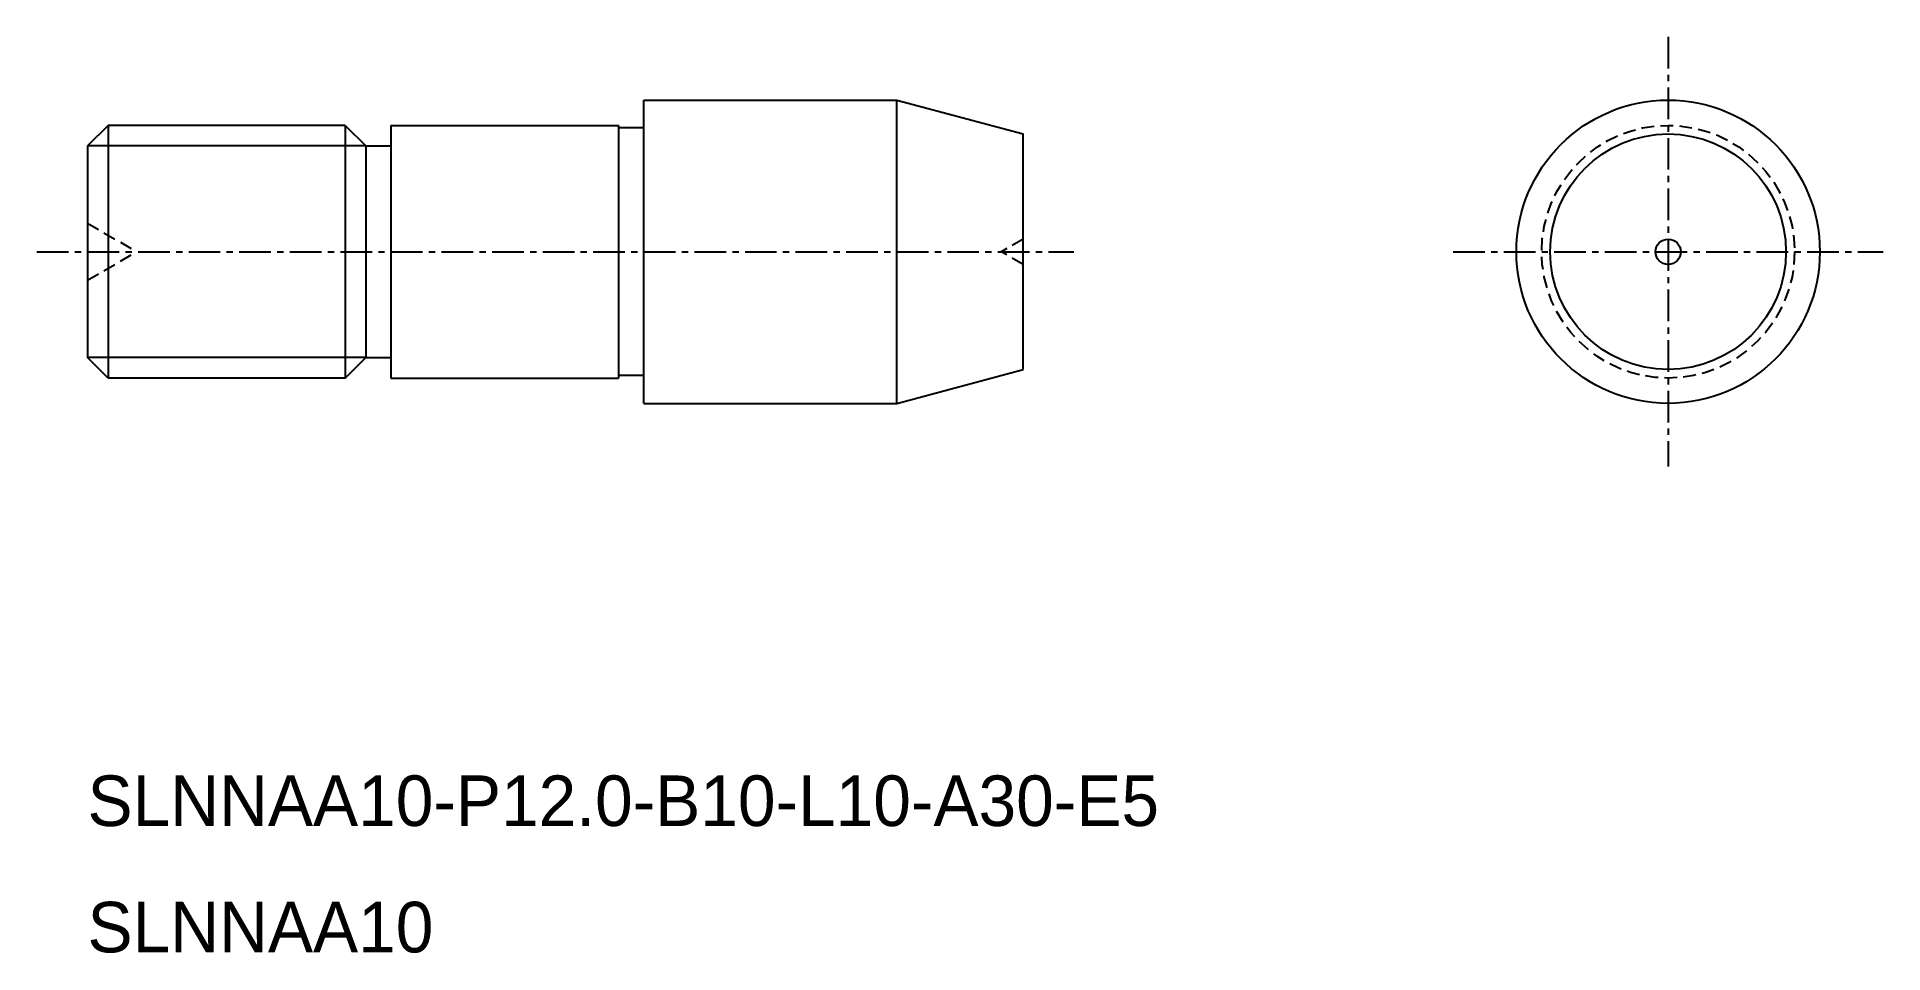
# Model space of a CAD drawing. Extents: x -2046.9 to -1973.9, y -677.4 to -641.2.
import ezdxf

# ---------------------------------------------------------------- set-up
doc = ezdxf.new("R2010")
doc.units = 0
doc.linetypes.add('CENTER', pattern=[2, 1.25, -0.25, 0.25, -0.25])
doc.linetypes.add('DASHED', pattern=[0.75, 0.5, -0.25])
doc.layers.get('0').update_dxf_attribs({"linetype": 'CONTINUOUS'})
doc.layers.add('CENTER', color=1, linetype='CENTER')

msp = doc.modelspace()

# ---------------------------------------------------------------- linework, layer by layer
at = {"color": 7, "linetype": 'CONTINUOUS'}
for p, q in [((-2022.895, -655.66), (-2022.895, -643.66)), ((-2022.895, -643.66), (-2012.895, -643.66)), ((-2012.895, -643.66), (-2007.895, -645)), ((-2012.895, -655.66), (-2012.895, -643.66)), ((-2044.083, -644.66), (-2044.895, -645.472)), ((-2034.707, -644.66), (-2044.083, -644.66)), ((-2044.079, -644.66), (-2044.079, -654.66)), ((-2034.712, -644.66), (-2034.712, -654.66)), ((-2034.707, -644.66), (-2033.895, -645.472)), ((-2032.895, -644.66), (-2032.895, -654.66)), ((-2032.895, -644.66), (-2023.895, -644.66)), ((-2023.895, -644.66), (-2023.895, -654.66)), ((-2022.895, -644.76), (-2023.895, -644.76)), ((-2007.895, -654.32), (-2007.895, -645)), ((-2044.895, -645.472), (-2044.895, -653.848)), ((-2033.895, -645.472), (-2032.895, -645.472)), ((-2033.895, -645.472), (-2033.895, -653.848)), ((-2044.083, -654.66), (-2044.895, -653.848)), ((-2034.707, -654.66), (-2033.895, -653.848)), ((-2033.895, -653.848), (-2032.895, -653.848)), ((-2034.707, -654.66), (-2044.083, -654.66)), ((-2032.895, -654.66), (-2023.895, -654.66)), ((-2022.895, -654.56), (-2023.895, -654.56)), ((-2012.895, -655.66), (-2007.895, -654.32)), ((-2022.895, -655.66), (-2012.895, -655.66))]:
    msp.add_line(p, q, dxfattribs=at)
at = {"color": 3, "linetype": 'CONTINUOUS'}
for p, q in [((-2033.895, -645.472), (-2044.895, -645.472)), ((-2033.895, -653.848), (-2044.895, -653.848))]:
    msp.add_line(p, q, dxfattribs=at)
at = {"color": 3, "linetype": 'DASHED'}
for p, q in [((-2044.895, -648.535), (-2042.947, -649.66)), ((-2044.895, -650.785), (-2042.947, -649.66)), ((-2007.895, -649.16), (-2008.761, -649.66)), ((-2007.895, -650.16), (-2008.761, -649.66))]:
    msp.add_line(p, q, dxfattribs=at)
msp.add_circle((-1982.395, -649.66), 5, dxfattribs=at)
at = {"layer": 'CENTER', "color": 1, "linetype": 'CENTER'}
for p, q in [((-1982.395, -641.16), (-1982.395, -658.16)), ((-2046.895, -649.66), (-2005.895, -649.66)), ((-1990.895, -649.66), (-1973.895, -649.66))]:
    msp.add_line(p, q, dxfattribs=at)
at = {"layer": 'CENTER', "color": 7, "linetype": 'CONTINUOUS'}
for radius in [6, 4.66, 0.5]:
    msp.add_circle((-1982.395, -649.66), radius, dxfattribs=at)

# ---------------------------------------------------------------- texts
at = {"color": 7, "linetype": 'CONTINUOUS'}
for s, p in [('SLNNAA10-P12.0-B10-L10-A30-E5', (-2044.895, -672.381)), ('SLNNAA10', (-2044.895, -677.381))]:
    msp.add_text(s, height=2, dxfattribs=at).set_placement(p)

doc.saveas('drawing.dxf')
